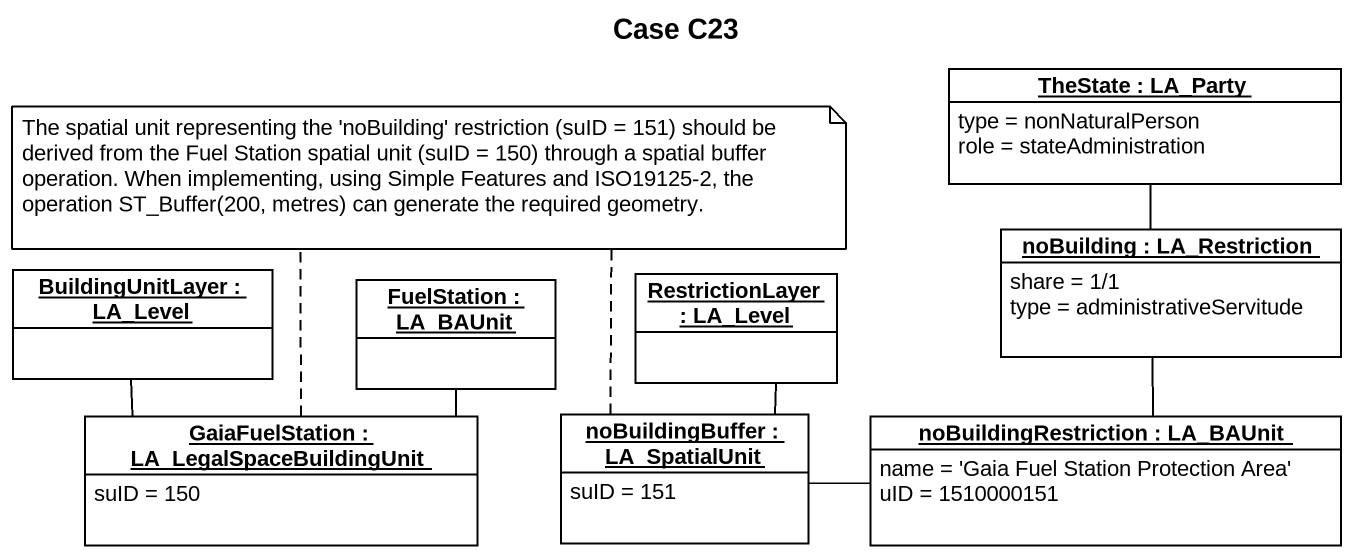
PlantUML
@startuml
title Case C23
hide circle
hide empty members
object "TheState : LA_Party" as TheState #FFFFFF {
  type = nonNaturalPerson
  role = stateAdministration
}
object "noBuilding : LA_Restriction" as noBuilding #FFFFFF {
  share = 1/1
  type = administrativeServitude
}
object "BuildingUnitLayer : LA_Level" as BuildingUnitLayer #FFFFFF
object "FuelStation : LA_BAUnit" as FuelStation #FFFFFF
object "RestrictionLayer : LA_Level" as RestrictionLayer #FFFFFF
object "GaiaFuelStation : LA_LegalSpaceBuildingUnit" as GaiaFuelStation #FFFFFF {
  suID = 150
}
object "noBuildingBuffer : LA_SpatialUnit" as noBuildingBuffer #FFFFFF {
  suID = 151
}
object "noBuildingRestriction : LA_BAUnit" as noBuildingRestriction #FFFFFF {
  name = 'Gaia Fuel Station Protection Area'
  uID = 1510000151
}
noBuilding -up- TheState
BuildingUnitLayer -- GaiaFuelStation
FuelStation -- GaiaFuelStation
noBuildingBuffer -up- RestrictionLayer
noBuildingBuffer -right- noBuildingRestriction
noBuildingRestriction -up- noBuilding
note as N1
  The spatial unit representing the 'noBuilding' restriction (suID = 151) should be derived from the Fuel Station spatial unit (suID = 150) through a spatial buffer operation. When implementing, using Simple Features and ISO19125-2, the operation ST_Buffer(200, metres) can generate the required geometry.
end note
N1 .. GaiaFuelStation
N1 .. noBuildingBuffer
@enduml
